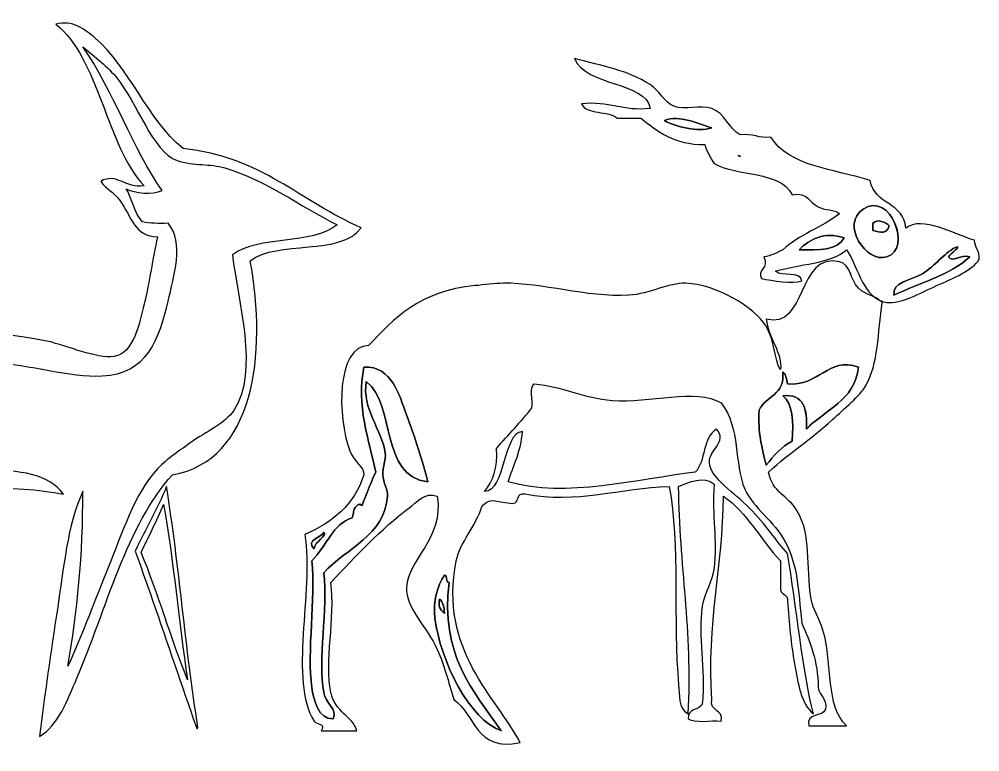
# Model space of a CAD drawing. Header units: centimetres. Extents: x -66 to 65, y -66 to 66.
# Drawn here: x 49.8 to 56.57, y -30.65 to -25.49 of the extents above; entities that cross this region are included whole.
import ezdxf

# ---------------------------------------------------------------- set-up
doc = ezdxf.new("R2010")
doc.units = ezdxf.units.CM
doc.header["$MEASUREMENT"] = 0
doc.layers.add('Layer 1', color=7, linetype='Continuous')

msp = doc.modelspace()

# ---------------------------------------------------------------- linework, layer by layer
at = {"layer": 'Layer 1'}
for points, knots in [([(50.80655, -26.69673), (50.73816, -26.73277), (50.61684, -26.71591), (50.55353, -26.68617), (50.55353, -26.68617), (50.58729, -26.72633), (50.61139, -26.8672), (50.6695, -26.9181), (50.6695, -26.9181), (50.71892, -26.93191), (50.78518, -26.92892), (50.84868, -26.92863), (50.84868, -26.92863), (50.96645, -27.06389), (50.88898, -27.30262), (50.84868, -27.47682), (50.84868, -27.47682), (50.78653, -27.74558), (50.70194, -27.98882), (50.38487, -28.00392), (50.38487, -28.00392), (50.15111, -28.01509), (49.88063, -27.92161), (49.6048, -27.90907), (49.6048, -27.90907), (48.81782, -27.87332), (48.33321, -28.05284), (48.05508, -28.5205), (48.05508, -28.5205), (48.08874, -28.59577), (48.13673, -28.65673), (48.26593, -28.63647), (48.26593, -28.63647), (48.41658, -28.84181), (48.40169, -29.13942), (48.45569, -29.41654), (48.45569, -29.41654), (48.50795, -29.68443), (48.57965, -29.95991), (48.61386, -30.21775), (48.61386, -30.21775), (48.72033, -29.74793), (48.71456, -29.16585), (48.84577, -28.72079), (48.84577, -28.72079), (49.27024, -28.71761), (49.90709, -28.55289), (50.11082, -28.83676), (50.11082, -28.83676), (49.76554, -28.76945), (49.29037, -28.78681), (48.94065, -28.83676), (48.94065, -28.83676), (48.82323, -29.37291), (48.73928, -29.94259), (48.6771, -30.53401), (48.6771, -30.53401), (48.58915, -30.2654), (48.46734, -29.95026), (48.40304, -29.62739), (48.40304, -29.62739), (48.33748, -29.29843), (48.36774, -28.90296), (48.18164, -28.66806), (48.18164, -28.66806), (48.06816, -28.67965), (47.99514, -28.60665), (47.96026, -28.50992), (47.96026, -28.50992), (48.27305, -27.88519), (49.09411, -27.56567), (50.00546, -27.76141), (50.00546, -27.76141), (50.12899, -27.78797), (50.34886, -27.88603), (50.46927, -27.86685), (50.46927, -27.86685), (50.60646, -27.845), (50.64699, -27.63357), (50.68009, -27.49789), (50.68009, -27.49789), (50.72033, -27.33305), (50.73811, -27.18436), (50.77502, -27.02349), (50.77502, -27.02349), (50.60905, -27.02031), (50.59412, -26.88398), (50.51144, -26.77047), (50.51144, -26.77047), (50.46284, -26.70372), (50.41095, -26.68728), (50.37439, -26.63342), (50.37439, -26.63342), (50.48298, -26.56886), (50.55005, -26.68562), (50.68009, -26.66506), (50.68009, -26.66506), (50.41778, -26.38976), (50.35989, -25.76235), (50.05813, -25.52653), (50.05813, -25.52653), (50.16963, -25.49078), (50.26924, -25.56812), (50.33219, -25.62138), (50.33219, -25.62138), (50.57791, -25.82921), (50.70451, -26.19949), (50.9542, -26.40148), (50.9542, -26.40148), (51.50197, -26.45813), (51.78809, -26.77642), (52.20872, -26.9602), (52.20872, -26.9602), (52.07029, -27.15914), (51.61812, -27.04431), (51.4286, -27.19213), (51.4286, -27.19213), (51.54867, -27.85155), (51.45508, -28.60106), (50.88038, -28.69967), (50.88038, -28.69967), (50.55555, -29.05561), (50.41487, -29.64794), (50.20575, -30.13339), (50.20575, -30.13339), (50.13889, -30.28859), (50.07666, -30.46497), (49.94217, -30.5445), (49.94217, -30.5445), (49.97958, -30.2519), (50.02289, -29.94678), (50.06867, -29.64846), (50.06867, -29.64846), (50.1136, -29.3557), (50.1382, -29.05725), (50.24785, -28.81563), (50.24785, -28.81563), (50.25084, -29.26487), (50.20859, -29.66888), (50.14247, -30.04904), (50.14247, -30.04904), (50.2527, -29.80734), (50.33628, -29.57409), (50.42711, -29.35327), (50.42711, -29.35327), (50.52022, -29.12687), (50.61245, -28.83011), (50.77501, -28.65747), (50.77501, -28.65747), (50.84301, -28.58527), (50.93662, -28.52629), (51.01747, -28.46774), (51.01747, -28.46774), (51.10957, -28.40099), (51.2529, -28.33764), (51.31261, -28.24634), (51.31261, -28.24634), (51.49409, -27.96884), (51.33957, -27.47743), (51.30208, -27.14999), (51.30208, -27.14999), (51.48149, -27.01312), (51.86792, -27.08329), (52.04006, -26.93914), (52.04006, -26.93914), (51.76587, -26.80177), (51.55804, -26.63458), (51.24935, -26.53853), (51.24935, -26.53853), (51.146, -26.50636), (51.03006, -26.5258), (50.91203, -26.4858), (50.91203, -26.4858), (50.73944, -26.42735), (50.63371, -26.08017), (50.47978, -25.89546), (50.47978, -25.89546), (50.4048, -25.80545), (50.31315, -25.74375), (50.24785, -25.68459), (50.24785, -25.68459), (50.46095, -25.98813), (50.60523, -26.41662), (50.80655, -26.69673)], [0, 0, 0, 0, 0.0212766, 0.0212766, 0.0212766, 0.0212766, 0.0425532, 0.0425532, 0.0425532, 0.0425532, 0.0638298, 0.0638298, 0.0638298, 0.0638298, 0.0851064, 0.0851064, 0.0851064, 0.0851064, 0.106383, 0.106383, 0.106383, 0.106383, 0.1276596, 0.1276596, 0.1276596, 0.1276596, 0.1489362, 0.1489362, 0.1489362, 0.1489362, 0.1702128, 0.1702128, 0.1702128, 0.1702128, 0.1914894, 0.1914894, 0.1914894, 0.1914894, 0.212766, 0.212766, 0.212766, 0.212766, 0.2340426, 0.2340426, 0.2340426, 0.2340426, 0.2553191, 0.2553191, 0.2553191, 0.2553191, 0.2765957, 0.2765957, 0.2765957, 0.2765957, 0.2978723, 0.2978723, 0.2978723, 0.2978723, 0.3191489, 0.3191489, 0.3191489, 0.3191489, 0.3404255, 0.3404255, 0.3404255, 0.3404255, 0.3617021, 0.3617021, 0.3617021, 0.3617021, 0.3829787, 0.3829787, 0.3829787, 0.3829787, 0.4042553, 0.4042553, 0.4042553, 0.4042553, 0.4255319, 0.4255319, 0.4255319, 0.4255319, 0.4468085, 0.4468085, 0.4468085, 0.4468085, 0.4680851, 0.4680851, 0.4680851, 0.4680851, 0.4893617, 0.4893617, 0.4893617, 0.4893617, 0.5106383, 0.5106383, 0.5106383, 0.5106383, 0.5319149, 0.5319149, 0.5319149, 0.5319149, 0.5531915, 0.5531915, 0.5531915, 0.5531915, 0.5744681, 0.5744681, 0.5744681, 0.5744681, 0.5957447, 0.5957447, 0.5957447, 0.5957447, 0.6170213, 0.6170213, 0.6170213, 0.6170213, 0.6382979, 0.6382979, 0.6382979, 0.6382979, 0.6595745, 0.6595745, 0.6595745, 0.6595745, 0.6808511, 0.6808511, 0.6808511, 0.6808511, 0.7021277, 0.7021277, 0.7021277, 0.7021277, 0.7234043, 0.7234043, 0.7234043, 0.7234043, 0.7446809, 0.7446809, 0.7446809, 0.7446809, 0.7659574, 0.7659574, 0.7659574, 0.7659574, 0.787234, 0.787234, 0.787234, 0.787234, 0.8085106, 0.8085106, 0.8085106, 0.8085106, 0.8297872, 0.8297872, 0.8297872, 0.8297872, 0.8510638, 0.8510638, 0.8510638, 0.8510638, 0.8723404, 0.8723404, 0.8723404, 0.8723404, 0.893617, 0.893617, 0.893617, 0.893617, 0.9148936, 0.9148936, 0.9148936, 0.9148936, 0.9361702, 0.9361702, 0.9361702, 0.9361702, 0.9574468, 0.9574468, 0.9574468, 0.9574468, 1, 1, 1, 1]), ([(55.6317, -27.11504), (55.51663, -27.2178), (55.2942, -27.21217), (55.13132, -27.26673), (55.13132, -27.26673), (55.17138, -27.31055), (55.30669, -27.25816), (55.31486, -27.33415), (55.31486, -27.33415), (55.25213, -27.35746), (55.10811, -27.33434), (55.03131, -27.31727), (55.03131, -27.31727), (54.99519, -27.25816), (55.09052, -27.24512), (55.04798, -27.16556), (55.04798, -27.16556), (55.1005, -27.15678), (55.14098, -27.13603), (55.18141, -27.11505), (55.18141, -27.11505), (55.29563, -27.01125), (55.45756, -26.95585), (55.5817, -26.86216), (55.5817, -26.86216), (55.54918, -26.82755), (55.46968, -26.84046), (55.4316, -26.81162), (55.4316, -26.81162), (55.3686, -26.78527), (55.35889, -26.7052), (55.24814, -26.72727), (55.24814, -26.72727), (55.16183, -26.55603), (54.8618, -26.60083), (54.69775, -26.50812), (54.69775, -26.50812), (54.67251, -26.46613), (54.64616, -26.42544), (54.63097, -26.37329), (54.63097, -26.37329), (54.41692, -26.37609), (54.29998, -26.28082), (54.18075, -26.18782), (54.18075, -26.18782), (54.12511, -26.18782), (54.06949, -26.18782), (54.01385, -26.18782), (54.01385, -26.18782), (53.95376, -26.13062), (53.79972, -26.16835), (53.76377, -26.0867), (53.76377, -26.0867), (53.95673, -26.06593), (54.05452, -26.14126), (54.24735, -26.12043), (54.24735, -26.12043), (54.21272, -25.92498), (53.79698, -25.96888), (53.71374, -25.76639), (53.71374, -25.76639), (53.90707, -25.82203), (54.08564, -25.84833), (54.24735, -25.95181), (54.24735, -25.95181), (54.30934, -25.99147), (54.34562, -26.07693), (54.4142, -26.10355), (54.4142, -26.10355), (54.49421, -26.13464), (54.5966, -26.09275), (54.68103, -26.12043), (54.68103, -26.12043), (54.77191, -26.15012), (54.80128, -26.26225), (54.88121, -26.30585), (54.88121, -26.30585), (54.9717, -26.29304), (55.01046, -26.3326), (55.09801, -26.32268), (55.09801, -26.32268), (55.22768, -26.52871), (55.54277, -26.54739), (55.79847, -26.62616), (55.79847, -26.62616), (55.82167, -26.79936), (56.03834, -26.77703), (56.04863, -26.96324), (56.04863, -26.96324), (56.16227, -26.87003), (56.3915, -27.00912), (56.53231, -27.04756), (56.53231, -27.04756), (56.5349, -27.10114), (56.57009, -27.12172), (56.56567, -27.18244), (56.56567, -27.18244), (56.51466, -27.26264), (56.38652, -27.31428), (56.26547, -27.36791), (56.26547, -27.36791), (56.15479, -27.41688), (56.01025, -27.50086), (55.91519, -27.48594), (55.91519, -27.48594), (55.74807, -27.4595), (55.72163, -27.25498), (55.6317, -27.11504)], [0, 0, 0, 0, 0.0357143, 0.0357143, 0.0357143, 0.0357143, 0.0714286, 0.0714286, 0.0714286, 0.0714286, 0.1071429, 0.1071429, 0.1071429, 0.1071429, 0.1428571, 0.1428571, 0.1428571, 0.1428571, 0.1785714, 0.1785714, 0.1785714, 0.1785714, 0.2142857, 0.2142857, 0.2142857, 0.2142857, 0.25, 0.25, 0.25, 0.25, 0.2857143, 0.2857143, 0.2857143, 0.2857143, 0.3214286, 0.3214286, 0.3214286, 0.3214286, 0.3571429, 0.3571429, 0.3571429, 0.3571429, 0.3928571, 0.3928571, 0.3928571, 0.3928571, 0.4285714, 0.4285714, 0.4285714, 0.4285714, 0.4642857, 0.4642857, 0.4642857, 0.4642857, 0.5, 0.5, 0.5, 0.5, 0.5357143, 0.5357143, 0.5357143, 0.5357143, 0.5714286, 0.5714286, 0.5714286, 0.5714286, 0.6071429, 0.6071429, 0.6071429, 0.6071429, 0.6428571, 0.6428571, 0.6428571, 0.6428571, 0.6785714, 0.6785714, 0.6785714, 0.6785714, 0.7142857, 0.7142857, 0.7142857, 0.7142857, 0.75, 0.75, 0.75, 0.75, 0.7857143, 0.7857143, 0.7857143, 0.7857143, 0.8214286, 0.8214286, 0.8214286, 0.8214286, 0.8571429, 0.8571429, 0.8571429, 0.8571429, 0.8928571, 0.8928571, 0.8928571, 0.8928571, 0.9285714, 0.9285714, 0.9285714, 0.9285714, 1, 1, 1, 1]), ([(54.68105, -26.25528), (54.58765, -26.23152), (54.45414, -26.1591), (54.34749, -26.20469), (54.34749, -26.20469), (54.4219, -26.24779), (54.58628, -26.28896), (54.68105, -26.25528)], [0, 0, 0, 0, 0.3333333, 0.3333333, 0.3333333, 0.3333333, 1, 1, 1, 1]), ([(54.88124, -26.4576), (54.89002, -26.45797), (54.84666, -26.44361), (54.88124, -26.4576), (54.88124, -26.4576), (54.88124, -26.4576), (54.88124, -26.4576), (54.88124, -26.4576)], [0, 0, 0, 0, 0.3333333, 0.3333333, 0.3333333, 0.3333333, 1, 1, 1, 1]), ([(55.91523, -27.16557), (56.09311, -27.11207), (55.94338, -26.70054), (55.74846, -26.82846), (55.74846, -26.82846), (55.58768, -26.93391), (55.76532, -27.21077), (55.91523, -27.16557)], [0, 0, 0, 0, 0.3333333, 0.3333333, 0.3333333, 0.3333333, 1, 1, 1, 1]), ([(55.93198, -26.94645), (55.91073, -27.00667), (55.87745, -26.99085), (55.81519, -26.98011), (55.81519, -26.98011), (55.81519, -26.96323), (55.81519, -26.94645), (55.81519, -26.92955), (55.81519, -26.92955), (55.85088, -26.89321), (55.90835, -26.92097), (55.93198, -26.94645)], [0, 0, 0, 0, 0.25, 0.25, 0.25, 0.25, 0.5, 0.5, 0.5, 0.5, 1, 1, 1, 1]), ([(55.29806, -27.11504), (55.43477, -27.11816), (55.56963, -27.11972), (55.61503, -27.03072), (55.61503, -27.03072), (55.47536, -26.9855), (55.36683, -27.04111), (55.29806, -27.11504)], [0, 0, 0, 0, 0.3333333, 0.3333333, 0.3333333, 0.3333333, 1, 1, 1, 1]), ([(56.16534, -27.28361), (56.08038, -27.33497), (55.95209, -27.34039), (55.96526, -27.43532), (55.96526, -27.43532), (56.14317, -27.34541), (56.36206, -27.29697), (56.499, -27.16558), (56.499, -27.16558), (56.43516, -27.14187), (56.3775, -27.20958), (56.34882, -27.16558), (56.34882, -27.16558), (56.36009, -27.14537), (56.45238, -27.07737), (56.39891, -27.09814), (56.39891, -27.09814), (56.31168, -27.14327), (56.25935, -27.22688), (56.16534, -27.28361)], [0, 0, 0, 0, 0.1666667, 0.1666667, 0.1666667, 0.1666667, 0.3333333, 0.3333333, 0.3333333, 0.3333333, 0.5, 0.5, 0.5, 0.5, 0.6666667, 0.6666667, 0.6666667, 0.6666667, 1, 1, 1, 1]), ([(55.88187, -27.48593), (55.8511, -27.69955), (55.85708, -27.91683), (55.76516, -28.0759), (55.76516, -28.0759), (55.72836, -28.13935), (55.61316, -28.2364), (55.53159, -28.31188), (55.53159, -28.31188), (55.36937, -28.46203), (55.23626, -28.53622), (55.08132, -28.68275), (55.08132, -28.68275), (55.10706, -28.82361), (55.21906, -28.84764), (55.2815, -28.95247), (55.2815, -28.95247), (55.38641, -29.12876), (55.34365, -29.33609), (55.38151, -29.57617), (55.38151, -29.57617), (55.39342, -29.65192), (55.44101, -29.71121), (55.46488, -29.79527), (55.46488, -29.79527), (55.53621, -30.04665), (55.47972, -30.32227), (55.63167, -30.46964), (55.63167, -30.46964), (55.54277, -30.46964), (55.45382, -30.46964), (55.36489, -30.46964), (55.36489, -30.46964), (55.34423, -30.37008), (55.46488, -30.41334), (55.48154, -30.35164), (55.48154, -30.35164), (55.49763, -30.26795), (55.43706, -30.26173), (55.43153, -30.19985), (55.43153, -30.19985), (55.42899, -30.01141), (55.37417, -29.87581), (55.3148, -29.74471), (55.3148, -29.74471), (55.29046, -29.49881), (55.28845, -29.34389), (55.19804, -29.17168), (55.19804, -29.17168), (55.12152, -29.02566), (54.97243, -28.93617), (54.91446, -28.80076), (54.91446, -28.80076), (54.83551, -28.61603), (54.88557, -28.37613), (54.74769, -28.19391), (54.74769, -28.19391), (54.56669, -28.08562), (54.24136, -28.19769), (53.98058, -28.17695), (53.98058, -28.17695), (53.77389, -28.16063), (53.62665, -28.07718), (53.43011, -28.05903), (53.43011, -28.05903), (53.39209, -28.08231), (53.42389, -28.17632), (53.41344, -28.22757), (53.41344, -28.22757), (53.33581, -28.32893), (53.24726, -28.41921), (53.16328, -28.51409), (53.16328, -28.51409), (53.17537, -28.65559), (53.13693, -28.746), (53.07994, -28.81762), (53.07994, -28.81762), (53.22824, -28.81471), (53.20541, -28.40648), (53.34675, -28.39606), (53.34675, -28.39606), (53.33693, -28.5379), (53.28116, -28.63321), (53.24668, -28.7501), (53.24668, -28.7501), (53.64967, -28.86855), (54.1646, -28.72896), (54.5642, -28.68271), (54.5642, -28.68271), (54.63934, -28.60693), (54.61669, -28.4322), (54.71432, -28.37931), (54.71432, -28.37931), (54.79803, -28.47104), (54.65778, -28.52033), (54.66439, -28.61527), (54.66439, -28.61527), (54.67175, -28.72497), (54.84862, -28.83315), (54.94784, -28.9356), (54.94784, -28.9356), (55.06076, -29.0521), (55.13919, -29.17095), (55.2147, -29.25593), (55.2147, -29.25593), (55.27622, -29.62066), (55.32215, -30.09114), (55.39811, -30.38536), (55.39811, -30.38536), (55.30725, -30.31178), (55.29042, -30.16771), (55.26479, -30.03129), (55.26479, -30.03129), (55.23913, -29.89516), (55.22613, -29.73845), (55.2147, -29.59298), (55.2147, -29.59298), (55.22375, -29.53324), (55.15564, -29.5516), (55.16461, -29.49183), (55.16461, -29.49183), (55.16461, -29.43005), (55.16461, -29.36824), (55.16461, -29.30641), (55.16461, -29.30641), (55.02592, -29.16012), (54.93196, -28.96843), (54.76437, -28.85125), (54.76437, -28.85125), (54.75783, -29.35041), (54.64716, -29.74419), (54.68097, -30.28415), (54.68097, -30.28415), (54.66594, -30.37242), (54.76273, -30.34754), (54.74767, -30.43586), (54.74767, -30.43586), (54.67155, -30.42858), (54.56405, -30.45293), (54.51425, -30.41901), (54.51425, -30.41901), (54.51065, -30.34794), (54.58892, -30.35964), (54.61432, -30.31783), (54.61432, -30.31783), (54.63792, -30.05708), (54.58183, -29.84507), (54.61432, -29.62674), (54.61432, -29.62674), (54.62787, -29.53498), (54.68629, -29.45042), (54.69766, -29.35702), (54.69766, -29.35702), (54.72052, -29.16988), (54.68094, -28.99004), (54.69766, -28.76695), (54.69766, -28.76695), (54.62927, -28.70244), (54.51687, -28.75324), (54.44747, -28.78383), (54.44747, -28.78383), (54.45149, -29.33609), (54.54865, -29.79417), (54.51422, -30.38535), (54.51422, -30.38535), (54.44379, -30.34606), (54.453, -30.24446), (54.44747, -30.183), (54.44747, -30.183), (54.40596, -29.72337), (54.45821, -29.18896), (54.38077, -28.78383), (54.38077, -28.78383), (54.04097, -28.78933), (53.72614, -28.90813), (53.36342, -28.83447), (53.36342, -28.83447), (53.30079, -28.82174), (53.32701, -28.89882), (53.28002, -28.90189), (53.28002, -28.90189), (53.16538, -28.89935), (53.13378, -28.85014), (53.06325, -28.91874), (53.06325, -28.91874), (53.01785, -29.06511), (52.90532, -29.17597), (52.87971, -29.30641), (52.87971, -29.30641), (52.75575, -29.93861), (53.16226, -30.26137), (53.33006, -30.5876), (53.33006, -30.5876), (53.01065, -30.65187), (53.016, -30.38808), (52.86304, -30.28415), (52.86304, -30.28415), (52.82269, -30.1535), (52.79938, -30.04716), (52.74633, -29.93016), (52.74633, -29.93016), (52.67505, -29.77281), (52.52347, -29.64243), (52.52953, -29.49182), (52.52953, -29.49182), (52.53728, -29.29738), (52.79324, -29.15292), (52.74633, -28.85124), (52.74633, -28.85124), (52.65775, -28.81777), (52.602, -28.89405), (52.54607, -28.93559), (52.54607, -28.93559), (52.34663, -29.08389), (52.17613, -29.27092), (51.99571, -29.45817), (51.99571, -29.45817), (52.03074, -29.70997), (51.94885, -30.01882), (51.99571, -30.23358), (51.99571, -30.23358), (52.02672, -30.37481), (52.14536, -30.39622), (52.17923, -30.50322), (52.17923, -30.50322), (52.09589, -30.50322), (52.01246, -30.50322), (51.92907, -30.50322), (51.92907, -30.50322), (51.95971, -30.44718), (51.89764, -30.46464), (51.87898, -30.43586), (51.87898, -30.43586), (51.69681, -30.15355), (51.87742, -29.52543), (51.81236, -29.12099), (51.81236, -29.12099), (52.00678, -29.03656), (52.16232, -28.91282), (52.22934, -28.69956), (52.22934, -28.69956), (52.23373, -28.64574), (52.15798, -28.60968), (52.1292, -28.53094), (52.1292, -28.53094), (52.04131, -28.29035), (52.03223, -27.79632), (52.26258, -27.78923), (52.26258, -27.78923), (52.44004, -27.59992), (52.61995, -27.40344), (53.01318, -27.36785), (53.01318, -27.36785), (53.06993, -27.36269), (53.15534, -27.35171), (53.21331, -27.35092), (53.21331, -27.35092), (53.48871, -27.3473), (53.79254, -27.45181), (54.09728, -27.43527), (54.09728, -27.43527), (54.24203, -27.42739), (54.37401, -27.34658), (54.49749, -27.35092), (54.49749, -27.35092), (54.70839, -27.35846), (54.97924, -27.51414), (55.06449, -27.65442), (55.06449, -27.65442), (55.12399, -27.75189), (55.12079, -27.89159), (55.16461, -27.95782), (55.16461, -27.95782), (55.18411, -27.85368), (55.07775, -27.73123), (55.06449, -27.60378), (55.06449, -27.60378), (55.35143, -27.68109), (55.28047, -27.12819), (55.58162, -27.19921), (55.58162, -27.19921), (55.66264, -27.21834), (55.65285, -27.31994), (55.71502, -27.38474), (55.71502, -27.38474), (55.77122, -27.44307), (55.82488, -27.4277), (55.88187, -27.48593)], [0, 0, 0, 0, 0.0136986, 0.0136986, 0.0136986, 0.0136986, 0.0273973, 0.0273973, 0.0273973, 0.0273973, 0.0410959, 0.0410959, 0.0410959, 0.0410959, 0.0547945, 0.0547945, 0.0547945, 0.0547945, 0.0684932, 0.0684932, 0.0684932, 0.0684932, 0.0821918, 0.0821918, 0.0821918, 0.0821918, 0.0958904, 0.0958904, 0.0958904, 0.0958904, 0.109589, 0.109589, 0.109589, 0.109589, 0.1232877, 0.1232877, 0.1232877, 0.1232877, 0.1369863, 0.1369863, 0.1369863, 0.1369863, 0.1506849, 0.1506849, 0.1506849, 0.1506849, 0.1643836, 0.1643836, 0.1643836, 0.1643836, 0.1780822, 0.1780822, 0.1780822, 0.1780822, 0.1917808, 0.1917808, 0.1917808, 0.1917808, 0.2054795, 0.2054795, 0.2054795, 0.2054795, 0.2191781, 0.2191781, 0.2191781, 0.2191781, 0.2328767, 0.2328767, 0.2328767, 0.2328767, 0.2465753, 0.2465753, 0.2465753, 0.2465753, 0.260274, 0.260274, 0.260274, 0.260274, 0.2739726, 0.2739726, 0.2739726, 0.2739726, 0.2876712, 0.2876712, 0.2876712, 0.2876712, 0.3013699, 0.3013699, 0.3013699, 0.3013699, 0.3150685, 0.3150685, 0.3150685, 0.3150685, 0.3287671, 0.3287671, 0.3287671, 0.3287671, 0.3424658, 0.3424658, 0.3424658, 0.3424658, 0.3561644, 0.3561644, 0.3561644, 0.3561644, 0.369863, 0.369863, 0.369863, 0.369863, 0.3835616, 0.3835616, 0.3835616, 0.3835616, 0.3972603, 0.3972603, 0.3972603, 0.3972603, 0.4109589, 0.4109589, 0.4109589, 0.4109589, 0.4246575, 0.4246575, 0.4246575, 0.4246575, 0.4383562, 0.4383562, 0.4383562, 0.4383562, 0.4520548, 0.4520548, 0.4520548, 0.4520548, 0.4657534, 0.4657534, 0.4657534, 0.4657534, 0.4794521, 0.4794521, 0.4794521, 0.4794521, 0.4931507, 0.4931507, 0.4931507, 0.4931507, 0.5068493, 0.5068493, 0.5068493, 0.5068493, 0.5205479, 0.5205479, 0.5205479, 0.5205479, 0.5342466, 0.5342466, 0.5342466, 0.5342466, 0.5479452, 0.5479452, 0.5479452, 0.5479452, 0.5616438, 0.5616438, 0.5616438, 0.5616438, 0.5753425, 0.5753425, 0.5753425, 0.5753425, 0.5890411, 0.5890411, 0.5890411, 0.5890411, 0.6027397, 0.6027397, 0.6027397, 0.6027397, 0.6164384, 0.6164384, 0.6164384, 0.6164384, 0.630137, 0.630137, 0.630137, 0.630137, 0.6438356, 0.6438356, 0.6438356, 0.6438356, 0.6575342, 0.6575342, 0.6575342, 0.6575342, 0.6712329, 0.6712329, 0.6712329, 0.6712329, 0.6849315, 0.6849315, 0.6849315, 0.6849315, 0.6986301, 0.6986301, 0.6986301, 0.6986301, 0.7123288, 0.7123288, 0.7123288, 0.7123288, 0.7260274, 0.7260274, 0.7260274, 0.7260274, 0.739726, 0.739726, 0.739726, 0.739726, 0.7534247, 0.7534247, 0.7534247, 0.7534247, 0.7671233, 0.7671233, 0.7671233, 0.7671233, 0.7808219, 0.7808219, 0.7808219, 0.7808219, 0.7945205, 0.7945205, 0.7945205, 0.7945205, 0.8082192, 0.8082192, 0.8082192, 0.8082192, 0.8219178, 0.8219178, 0.8219178, 0.8219178, 0.8356164, 0.8356164, 0.8356164, 0.8356164, 0.8493151, 0.8493151, 0.8493151, 0.8493151, 0.8630137, 0.8630137, 0.8630137, 0.8630137, 0.8767123, 0.8767123, 0.8767123, 0.8767123, 0.890411, 0.890411, 0.890411, 0.890411, 0.9041096, 0.9041096, 0.9041096, 0.9041096, 0.9178082, 0.9178082, 0.9178082, 0.9178082, 0.9315068, 0.9315068, 0.9315068, 0.9315068, 0.9452055, 0.9452055, 0.9452055, 0.9452055, 0.9589041, 0.9589041, 0.9589041, 0.9589041, 0.9726027, 0.9726027, 0.9726027, 0.9726027, 1, 1, 1, 1]), ([(55.21475, -28.05905), (55.20549, -28.02902), (55.20623, -27.98899), (55.18139, -27.97473), (55.18139, -27.97473), (55.19827, -28.13785), (55.06177, -28.14605), (55.01465, -28.24439), (55.01465, -28.24439), (55.00475, -28.40039), (55.03444, -28.51657), (55.06455, -28.63214), (55.06455, -28.63214), (55.11805, -28.56808), (55.1684, -28.50091), (55.24812, -28.46357), (55.24812, -28.46357), (55.25648, -28.32588), (55.25495, -28.19814), (55.18139, -28.14327), (55.18139, -28.14327), (55.32977, -28.12822), (55.35596, -28.23664), (55.34818, -28.37933), (55.34818, -28.37933), (55.47783, -28.24069), (55.68759, -28.18296), (55.71508, -27.94099), (55.71508, -27.94099), (55.50007, -27.8659), (55.43496, -28.08363), (55.21475, -28.05905)], [0, 0, 0, 0, 0.1111111, 0.1111111, 0.1111111, 0.1111111, 0.2222222, 0.2222222, 0.2222222, 0.2222222, 0.3333333, 0.3333333, 0.3333333, 0.3333333, 0.4444444, 0.4444444, 0.4444444, 0.4444444, 0.5555556, 0.5555556, 0.5555556, 0.5555556, 0.6666667, 0.6666667, 0.6666667, 0.6666667, 0.7777778, 0.7777778, 0.7777778, 0.7777778, 1, 1, 1, 1]), ([(52.31277, -28.68272), (52.27335, -28.75482), (52.22379, -28.91095), (52.21268, -28.91875), (52.21268, -28.91875), (52.21977, -28.91378), (52.18606, -28.89655), (52.17929, -28.91875), (52.17929, -28.91875), (52.14235, -28.95788), (52.16455, -28.96389), (52.14606, -29.00302), (52.14606, -29.00302), (52.00991, -29.04694), (51.97035, -29.19638), (51.86243, -29.30644), (51.86243, -29.30644), (51.88947, -29.56819), (51.82668, -29.94827), (51.86243, -30.19986), (51.86243, -30.19986), (51.87402, -30.28154), (51.90577, -30.42724), (52.01253, -30.41907), (52.01253, -30.41907), (52.04312, -30.34575), (51.9626, -30.3208), (51.94585, -30.23362), (51.94585, -30.23362), (51.90185, -30.00518), (51.97876, -29.64662), (51.94585, -29.39079), (51.94585, -29.39079), (52.11397, -29.2113), (52.37183, -29.13115), (52.39612, -28.85128), (52.39612, -28.85128), (52.39959, -28.81159), (52.36469, -28.75487), (52.36281, -28.69962), (52.36281, -28.69962), (52.36085, -28.64498), (52.38514, -28.59186), (52.37943, -28.54783), (52.37943, -28.54783), (52.35787, -28.38278), (52.2124, -28.23792), (52.24603, -28.04218), (52.24603, -28.04218), (52.45767, -28.21043), (52.34099, -28.71057), (52.67968, -28.75015), (52.67968, -28.75015), (52.64354, -28.59965), (52.58681, -28.43323), (52.52961, -28.27819), (52.52961, -28.27819), (52.47825, -28.13934), (52.42872, -27.9345), (52.22941, -27.94103), (52.22941, -27.94103), (52.17328, -28.2066), (52.26634, -28.46473), (52.31277, -28.68272)], [0, 0, 0, 0, 0.0588235, 0.0588235, 0.0588235, 0.0588235, 0.1176471, 0.1176471, 0.1176471, 0.1176471, 0.1764706, 0.1764706, 0.1764706, 0.1764706, 0.2352941, 0.2352941, 0.2352941, 0.2352941, 0.2941176, 0.2941176, 0.2941176, 0.2941176, 0.3529412, 0.3529412, 0.3529412, 0.3529412, 0.4117647, 0.4117647, 0.4117647, 0.4117647, 0.4705882, 0.4705882, 0.4705882, 0.4705882, 0.5294118, 0.5294118, 0.5294118, 0.5294118, 0.5882353, 0.5882353, 0.5882353, 0.5882353, 0.6470588, 0.6470588, 0.6470588, 0.6470588, 0.7058824, 0.7058824, 0.7058824, 0.7058824, 0.7647059, 0.7647059, 0.7647059, 0.7647059, 0.8235294, 0.8235294, 0.8235294, 0.8235294, 0.8823529, 0.8823529, 0.8823529, 0.8823529, 1, 1, 1, 1]), ([(50.61676, -29.23734), (50.68936, -29.08505), (50.77141, -28.94217), (50.83816, -28.78403), (50.83816, -28.78403), (50.9269, -29.33479), (50.97095, -29.93031), (51.05951, -30.48128), (51.05951, -30.48128), (51.0575, -30.49324), (51.04895, -30.48713), (51.04895, -30.48128), (51.04895, -30.48128), (50.90376, -30.06782), (50.76512, -29.64774), (50.61676, -29.23734)], [0, 0, 0, 0, 0.2, 0.2, 0.2, 0.2, 0.4, 0.4, 0.4, 0.4, 0.6, 0.6, 0.6, 0.6, 1, 1, 1, 1]), ([(50.65894, -29.2479), (50.77959, -29.53489), (50.86825, -29.8538), (50.98575, -30.14399), (50.98575, -30.14399), (50.92363, -29.73873), (50.88936, -29.30558), (50.81708, -28.91056), (50.81708, -28.91056), (50.76758, -29.0262), (50.71244, -29.13624), (50.65894, -29.2479)], [0, 0, 0, 0, 0.25, 0.25, 0.25, 0.25, 0.5, 0.5, 0.5, 0.5, 1, 1, 1, 1]), ([(51.87904, -29.22218), (51.87851, -29.17008), (51.97739, -29.13175), (51.94585, -29.10415), (51.94585, -29.10415), (51.93672, -29.14643), (51.81083, -29.15744), (51.87904, -29.22218)], [0, 0, 0, 0, 0.3333333, 0.3333333, 0.3333333, 0.3333333, 1, 1, 1, 1]), ([(52.72975, -29.71105), (52.767, -30.01061), (52.97655, -30.43095), (53.19674, -30.50327), (53.19674, -30.50327), (52.9969, -30.22157), (52.7642, -29.96278), (52.82979, -29.45822), (52.82979, -29.45822), (52.8023, -29.45788), (52.82042, -29.41142), (52.79643, -29.40761), (52.79643, -29.40761), (52.74677, -29.49031), (52.71393, -29.58387), (52.72975, -29.71105)], [0, 0, 0, 0, 0.2, 0.2, 0.2, 0.2, 0.4, 0.4, 0.4, 0.4, 0.6, 0.6, 0.6, 0.6, 1, 1, 1, 1]), ([(52.76301, -29.57617), (52.78701, -29.59699), (52.79463, -29.63417), (52.79643, -29.67729), (52.79643, -29.67729), (52.76275, -29.6507), (52.75222, -29.61702), (52.76301, -29.57617)], [0, 0, 0, 0, 0.3333333, 0.3333333, 0.3333333, 0.3333333, 1, 1, 1, 1])]:
    msp.add_open_spline(points, degree=3, knots=knots, dxfattribs=at)
at = {"layer": 'Layer 1', "color": 7}
for points, knots in [([(54.34747, -26.20469), (54.45412, -26.1591), (54.58763, -26.23152), (54.68103, -26.25528), (54.68103, -26.25528), (54.58628, -26.28896), (54.4219, -26.24779), (54.34747, -26.20469)], [0, 0, 0, 0, 0.3333333, 0.3333333, 0.3333333, 0.3333333, 1, 1, 1, 1]), ([(54.88124, -26.4576), (54.84666, -26.44361), (54.89002, -26.45797), (54.88124, -26.4576), (54.88124, -26.4576), (54.88124, -26.4576), (54.88124, -26.4576), (54.88124, -26.4576)], [0, 0, 0, 0, 0.3333333, 0.3333333, 0.3333333, 0.3333333, 1, 1, 1, 1]), ([(55.74846, -26.82844), (55.94338, -26.70051), (56.09308, -27.11205), (55.91523, -27.16555), (55.91523, -27.16555), (55.76532, -27.21077), (55.58768, -26.93391), (55.74846, -26.82844)], [0, 0, 0, 0, 0.3333333, 0.3333333, 0.3333333, 0.3333333, 1, 1, 1, 1]), ([(55.81519, -26.92957), (55.81519, -26.94648), (55.81519, -26.96325), (55.81519, -26.98013), (55.81519, -26.98013), (55.87747, -26.99085), (55.91073, -27.00669), (55.93198, -26.94647), (55.93198, -26.94647), (55.90835, -26.92097), (55.85088, -26.89321), (55.81519, -26.92957)], [0, 0, 0, 0, 0.25, 0.25, 0.25, 0.25, 0.5, 0.5, 0.5, 0.5, 1, 1, 1, 1]), ([(55.61503, -27.03074), (55.5696, -27.11972), (55.43477, -27.11818), (55.29806, -27.11506), (55.29806, -27.11506), (55.36683, -27.04111), (55.47536, -26.9855), (55.61503, -27.03074)], [0, 0, 0, 0, 0.3333333, 0.3333333, 0.3333333, 0.3333333, 1, 1, 1, 1]), ([(56.39892, -27.09813), (56.45239, -27.07736), (56.36011, -27.14536), (56.34883, -27.16557), (56.34883, -27.16557), (56.37751, -27.20957), (56.43516, -27.14186), (56.49901, -27.16557), (56.49901, -27.16557), (56.36206, -27.29699), (56.14317, -27.34541), (55.96527, -27.43531), (55.96527, -27.43531), (55.95209, -27.34035), (56.08039, -27.33495), (56.16535, -27.2836), (56.16535, -27.2836), (56.25935, -27.22688), (56.31168, -27.14327), (56.39892, -27.09813)], [0, 0, 0, 0, 0.1666667, 0.1666667, 0.1666667, 0.1666667, 0.3333333, 0.3333333, 0.3333333, 0.3333333, 0.5, 0.5, 0.5, 0.5, 0.6666667, 0.6666667, 0.6666667, 0.6666667, 1, 1, 1, 1]), ([(55.7151, -27.94099), (55.68761, -28.18298), (55.47785, -28.24068), (55.3482, -28.37933), (55.3482, -28.37933), (55.35598, -28.23664), (55.32981, -28.12821), (55.18141, -28.14327), (55.18141, -28.14327), (55.25496, -28.19814), (55.25653, -28.32589), (55.24814, -28.46357), (55.24814, -28.46357), (55.16839, -28.5009), (55.11807, -28.56808), (55.06457, -28.63214), (55.06457, -28.63214), (55.03446, -28.51657), (55.00477, -28.40039), (55.01467, -28.24439), (55.01467, -28.24439), (55.06179, -28.14602), (55.19826, -28.13784), (55.18141, -27.97473), (55.18141, -27.97473), (55.20623, -27.98896), (55.20551, -28.02902), (55.21477, -28.05905), (55.21477, -28.05905), (55.43496, -28.08363), (55.50007, -27.8659), (55.7151, -27.94099)], [0, 0, 0, 0, 0.1111111, 0.1111111, 0.1111111, 0.1111111, 0.2222222, 0.2222222, 0.2222222, 0.2222222, 0.3333333, 0.3333333, 0.3333333, 0.3333333, 0.4444444, 0.4444444, 0.4444444, 0.4444444, 0.5555556, 0.5555556, 0.5555556, 0.5555556, 0.6666667, 0.6666667, 0.6666667, 0.6666667, 0.7777778, 0.7777778, 0.7777778, 0.7777778, 1, 1, 1, 1]), ([(52.2294, -27.94099), (52.42871, -27.93445), (52.47821, -28.1393), (52.5296, -28.27815), (52.5296, -28.27815), (52.5868, -28.4332), (52.64353, -28.59962), (52.67967, -28.75011), (52.67967, -28.75011), (52.34098, -28.71053), (52.45766, -28.21041), (52.24602, -28.04214), (52.24602, -28.04214), (52.21239, -28.23788), (52.35786, -28.38274), (52.37942, -28.54779), (52.37942, -28.54779), (52.38514, -28.59182), (52.36085, -28.64495), (52.3628, -28.69958), (52.3628, -28.69958), (52.36468, -28.75485), (52.39958, -28.81155), (52.39611, -28.85124), (52.39611, -28.85124), (52.37182, -29.13109), (52.11398, -29.21123), (51.94584, -29.39075), (51.94584, -29.39075), (51.97875, -29.6466), (51.90184, -30.00517), (51.94584, -30.23358), (51.94584, -30.23358), (51.96259, -30.32076), (52.0431, -30.34571), (52.01252, -30.41903), (52.01252, -30.41903), (51.90576, -30.42721), (51.87404, -30.2815), (51.86242, -30.19982), (51.86242, -30.19982), (51.82667, -29.94823), (51.88946, -29.56815), (51.86242, -29.3064), (51.86242, -29.3064), (51.97034, -29.19633), (52.0099, -29.0469), (52.14605, -29.00298), (52.14605, -29.00298), (52.16454, -28.96385), (52.14235, -28.95787), (52.17928, -28.91871), (52.17928, -28.91871), (52.18605, -28.89651), (52.21973, -28.91374), (52.21267, -28.91871), (52.21267, -28.91871), (52.22378, -28.9109), (52.27334, -28.75477), (52.31276, -28.68268), (52.31276, -28.68268), (52.26634, -28.46473), (52.17328, -28.2066), (52.2294, -27.94099)], [0, 0, 0, 0, 0.0588235, 0.0588235, 0.0588235, 0.0588235, 0.1176471, 0.1176471, 0.1176471, 0.1176471, 0.1764706, 0.1764706, 0.1764706, 0.1764706, 0.2352941, 0.2352941, 0.2352941, 0.2352941, 0.2941176, 0.2941176, 0.2941176, 0.2941176, 0.3529412, 0.3529412, 0.3529412, 0.3529412, 0.4117647, 0.4117647, 0.4117647, 0.4117647, 0.4705882, 0.4705882, 0.4705882, 0.4705882, 0.5294118, 0.5294118, 0.5294118, 0.5294118, 0.5882353, 0.5882353, 0.5882353, 0.5882353, 0.6470588, 0.6470588, 0.6470588, 0.6470588, 0.7058824, 0.7058824, 0.7058824, 0.7058824, 0.7647059, 0.7647059, 0.7647059, 0.7647059, 0.8235294, 0.8235294, 0.8235294, 0.8235294, 0.8823529, 0.8823529, 0.8823529, 0.8823529, 1, 1, 1, 1]), ([(51.94587, -29.10415), (51.97738, -29.13175), (51.87853, -29.17008), (51.87906, -29.22218), (51.87906, -29.22218), (51.81083, -29.15744), (51.93672, -29.14643), (51.94587, -29.10415)], [0, 0, 0, 0, 0.3333333, 0.3333333, 0.3333333, 0.3333333, 1, 1, 1, 1]), ([(52.79643, -29.4076), (52.82043, -29.41144), (52.8023, -29.45787), (52.82979, -29.45821), (52.82979, -29.45821), (52.7642, -29.96277), (52.9969, -30.22156), (53.19674, -30.50326), (53.19674, -30.50326), (52.97655, -30.43095), (52.767, -30.01061), (52.72975, -29.71104), (52.72975, -29.71104), (52.71393, -29.58387), (52.74677, -29.49031), (52.79643, -29.4076)], [0, 0, 0, 0, 0.2, 0.2, 0.2, 0.2, 0.4, 0.4, 0.4, 0.4, 0.6, 0.6, 0.6, 0.6, 1, 1, 1, 1]), ([(52.79643, -29.67729), (52.79466, -29.63416), (52.78704, -29.59699), (52.76301, -29.57617), (52.76301, -29.57617), (52.75222, -29.61702), (52.76275, -29.6507), (52.79643, -29.67729)], [0, 0, 0, 0, 0.3333333, 0.3333333, 0.3333333, 0.3333333, 1, 1, 1, 1])]:
    msp.add_open_spline(points, degree=3, knots=knots, dxfattribs=at)

doc.saveas('drawing.dxf')
